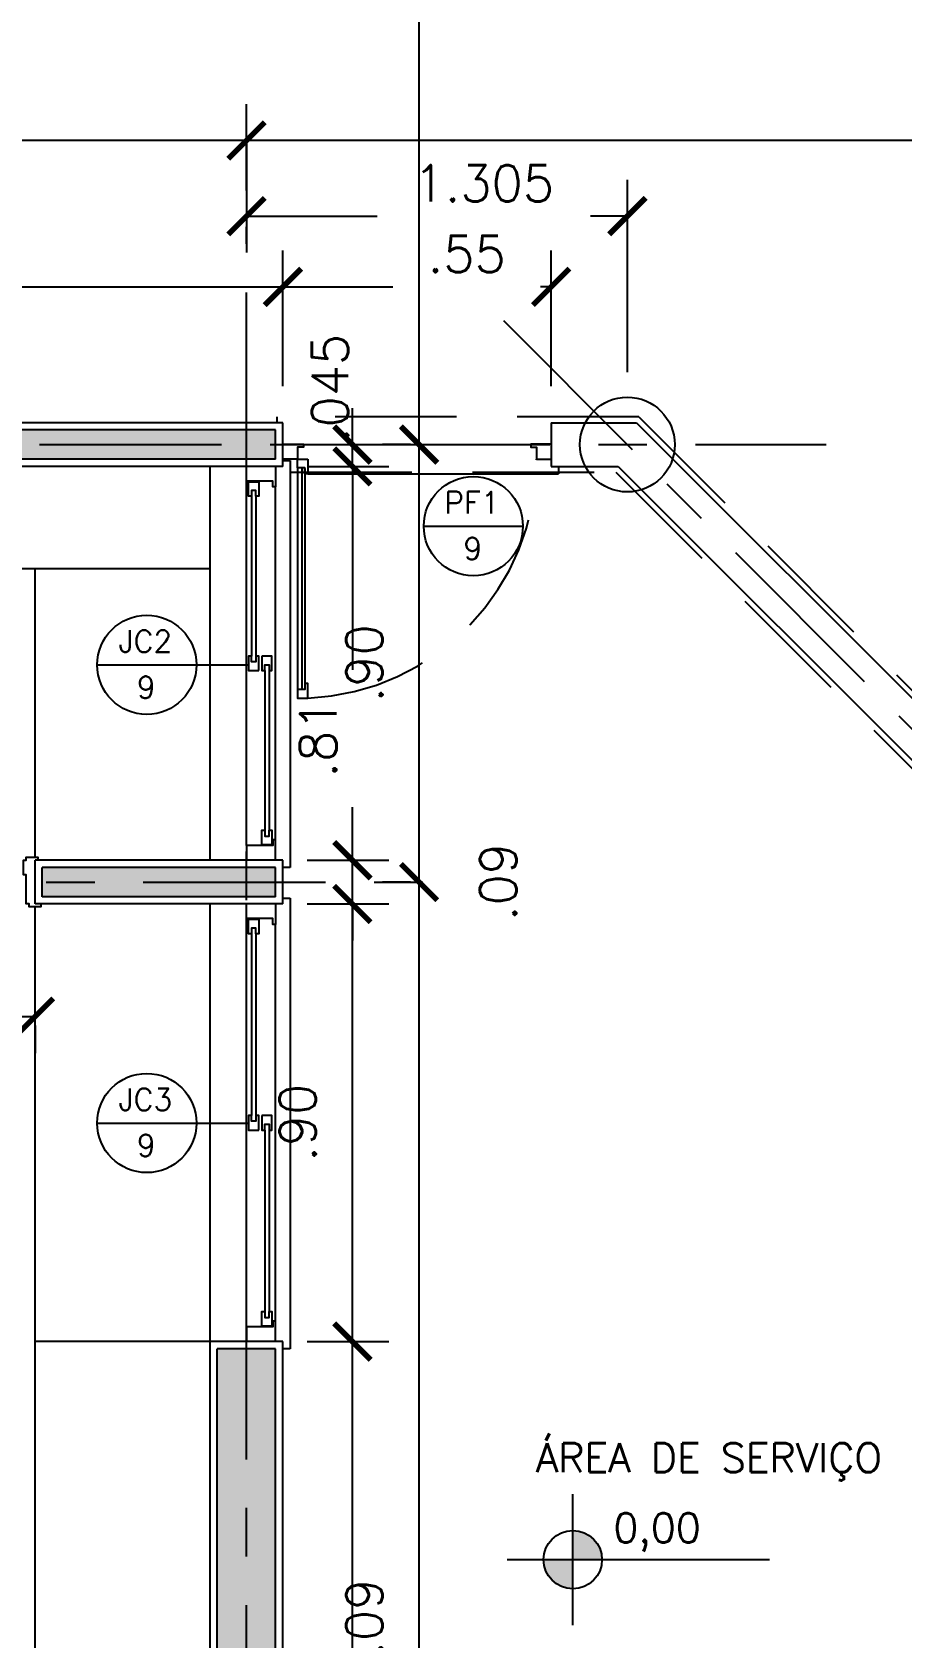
# Model space of a CAD drawing. Header units: millimetres. Extents: x 128 to 761, y 122 to 191.
# Drawn here: x 146.612 to 148.402, y 131.623 to 134.925 of the extents above; entities that cross this region are included whole.
import ezdxf

# ---------------------------------------------------------------- set-up
doc = ezdxf.new("R2010")
doc.units = ezdxf.units.MM
doc.linetypes.add('CENTER', pattern=[0.6, 0.375, -0.075, 0.075, -0.075])
doc.linetypes.add('HIDDEN', pattern=[0.375, 0.25, -0.125])
for name, color, linetype in [('ALV', 5, 'Continuous'), ('CAIX', 2, 'Continuous'), ('CAIXN', 7, 'Continuous'), ('COTAS', 1, 'Continuous'), ('EIXOS', 141, 'CENTER'), ('LPROJ', 7, 'HIDDEN'), ('LVISTA02', 1, 'Continuous'), ('NOTAS', 2, 'Continuous'), ('REVEST', 2, 'Continuous'), ('SOLID', 8, 'Continuous'), ('TEXT', 3, 'Continuous')]:
    doc.layers.add(name, color=color, linetype=linetype)
doc.styles.add('60-50', font='romans.shx', dxfattribs={"height": 0.075})
doc.styles.add('80-50', font='romans.shx', dxfattribs={"height": 0.1})
doc.dimstyles.new('50', dxfattribs={"dimtxt": 0.1, "dimasz": 2.5, "dimexe": 1.25, "dimexo": 0.625, "dimgap": 0.075, "dimtad": 1, "dimzin": 0, "dimdsep": 46, "dimtxsty": '60-50', "dimcen": 2.5, "dimclrt": 3, "dimadec": 0, "dimazin": 0, "dimtfac": 1, "dimtmove": 0, "dimatfit": 3, "dimfxl": 1, "dimarcsym": 0})

# ---------------------------------------------------------------- blocks, each defined once
blk = doc.blocks.new('_ARCHTICK')
at = {"color": 0, "linetype": 'ByBlock', "const_width": 0.15}
blk.add_lwpolyline([(-0.5, -0.5), (0.5, 0.5)], dxfattribs=at)
blk = doc.blocks.new('*D11')
at = {"layer": 'COTAS', "color": 0, "lineweight": -2}
for p, q in [((147.0535, 134.5999), (147.0535, 134.7774)), ((150.1285, 134.5999), (150.1285, 134.7774)), ((150.1285, 134.7024), (147.0535, 134.7024))]:
    blk.add_line(p, q, dxfattribs=at)
at = {"layer": 'DEFPOINTS', "color": 0}
for p in [(147.0535, 134.7024), (147.0535, 134.5249), (150.1285, 134.5249)]:
    blk.add_point(p, dxfattribs=at)
at = {"layer": 'COTAS', "color": 0, "lineweight": -2, "xscale": 0.075, "yscale": 0.075, "zscale": 0.075, "rotation": 180}
blk.add_blockref('_ARCHTICK', (147.0535, 134.7024), dxfattribs=at)
at = {"layer": 'COTAS', "color": 0, "lineweight": -2, "xscale": 0.075, "yscale": 0.075, "zscale": 0.075}
blk.add_blockref('_ARCHTICK', (150.1285, 134.7024), dxfattribs=at)
at = {"layer": 'COTAS', "color": 3, "insert": (148.591, 134.8149), "char_height": 0.075, "attachment_point": 5, "style": '60-50'}
blk.add_mtext('3.075', dxfattribs=at)
blk = doc.blocks.new('*D12')
at = {"layer": 'COTAS', "color": 0, "lineweight": -2}
for p, q in [((145.6435, 134.5999), (145.6435, 134.7774)), ((147.0535, 134.7024), (145.6435, 134.7024))]:
    blk.add_line(p, q, dxfattribs=at)
at = {"layer": 'DEFPOINTS', "color": 0}
for p in [(145.6435, 134.7024), (145.6435, 134.5249), (147.0535, 134.5249)]:
    blk.add_point(p, dxfattribs=at)
at = {"layer": 'COTAS', "color": 0, "lineweight": -2, "xscale": 0.075, "yscale": 0.075, "zscale": 0.075, "rotation": 180}
blk.add_blockref('_ARCHTICK', (145.6435, 134.7024), dxfattribs=at)
at = {"layer": 'COTAS', "color": 0, "lineweight": -2, "xscale": 0.075, "yscale": 0.075, "zscale": 0.075}
blk.add_blockref('_ARCHTICK', (147.0535, 134.7024), dxfattribs=at)
at = {"layer": 'COTAS', "color": 3, "insert": (146.3485, 134.8149), "char_height": 0.075, "attachment_point": 5, "style": '60-50'}
blk.add_mtext('1.41', dxfattribs=at)
blk = doc.blocks.new('*D34')
at = {"layer": 'COTAS', "color": 0, "lineweight": -2}
for p, q in [((147.391, 133.1771), (147.3336, 133.1771)), ((147.4086, 130.0871), (147.4086, 133.1771))]:
    blk.add_line(p, q, dxfattribs=at)
at = {"layer": 'DEFPOINTS', "color": 0}
for p in [(147.4086, 133.1771), (147.466, 133.1771), (147.466, 130.0871)]:
    blk.add_point(p, dxfattribs=at)
at = {"layer": 'COTAS', "color": 0, "lineweight": -2, "xscale": 0.075, "yscale": 0.075, "zscale": 0.075}
for p, rotation in [((147.4086, 133.1771), 90), ((147.4086, 130.0871), 270)]:
    blk.add_blockref('_ARCHTICK', p, dxfattribs=dict(at, rotation=rotation))
at = {"layer": 'COTAS', "color": 3, "insert": (147.2961, 131.6321), "char_height": 0.075, "attachment_point": 5, "rotation": 90, "style": '60-50'}
blk.add_mtext('3.09', dxfattribs=at)
blk = doc.blocks.new('*D35')
at = {"layer": 'COTAS', "color": 0, "lineweight": -2}
for p, q in [((147.391, 134.0771), (147.3336, 134.0771)), ((147.4086, 133.1771), (147.4086, 134.0771))]:
    blk.add_line(p, q, dxfattribs=at)
at = {"layer": 'DEFPOINTS', "color": 0}
for p in [(147.4086, 134.0771), (147.466, 134.0771), (147.466, 133.1771)]:
    blk.add_point(p, dxfattribs=at)
at = {"layer": 'COTAS', "color": 0, "lineweight": -2, "xscale": 0.075, "yscale": 0.075, "zscale": 0.075}
for p, rotation in [((147.4086, 134.0771), 90), ((147.4086, 133.1771), 270)]:
    blk.add_blockref('_ARCHTICK', p, dxfattribs=dict(at, rotation=rotation))
at = {"layer": 'COTAS', "color": 3, "insert": (147.2961, 133.6271), "char_height": 0.075, "attachment_point": 5, "rotation": 90, "style": '60-50'}
blk.add_mtext('.90', dxfattribs=at)
blk = doc.blocks.new('*D36')
at = {"layer": 'COTAS', "color": 0, "lineweight": -2}
blk.add_line((147.4086, 134.0771), (147.4086, 136.9121), dxfattribs=at)
at = {"layer": 'DEFPOINTS', "color": 0}
for p in [(147.4086, 136.9121), (147.4086, 136.9121), (147.466, 134.0771)]:
    blk.add_point(p, dxfattribs=at)
at = {"layer": 'COTAS', "color": 0, "lineweight": -2, "xscale": 0.075, "yscale": 0.075, "zscale": 0.075}
for p, rotation in [((147.4086, 136.9121), 90), ((147.4086, 134.0771), 270)]:
    blk.add_blockref('_ARCHTICK', p, dxfattribs=dict(at, rotation=rotation))
at = {"layer": 'COTAS', "color": 3, "insert": (147.2961, 135.4946), "char_height": 0.075, "attachment_point": 5, "rotation": 90, "style": '60-50'}
blk.add_mtext('2.835', dxfattribs=at)
blk = doc.blocks.new('*D79')
at = {"layer": 'COTAS', "color": 0, "lineweight": -2}
for p, q in [((147.0535, 134.7014), (147.0535, 134.4719)), ((147.8371, 134.2261), (147.8371, 134.6219)), ((147.0535, 134.5469), (147.3222, 134.5469)), ((147.8371, 134.5469), (147.7614, 134.5469))]:
    blk.add_line(p, q, dxfattribs=at)
at = {"layer": 'DEFPOINTS', "color": 0}
for p in [(147.0535, 134.7764), (147.8371, 134.5469), (147.8371, 134.1511)]:
    blk.add_point(p, dxfattribs=at)
at = {"layer": 'COTAS', "color": 0, "lineweight": -2, "xscale": 0.075, "yscale": 0.075, "zscale": 0.075, "rotation": 180}
blk.add_blockref('_ARCHTICK', (147.0535, 134.5469), dxfattribs=at)
at = {"layer": 'COTAS', "color": 0, "lineweight": -2, "xscale": 0.075, "yscale": 0.075, "zscale": 0.075}
blk.add_blockref('_ARCHTICK', (147.8371, 134.5469), dxfattribs=at)
at = {"layer": 'COTAS', "color": 3, "insert": (147.5418, 134.6144), "char_height": 0.075, "attachment_point": 5, "style": '60-50'}
blk.add_mtext('1.305', dxfattribs=at)
blk = doc.blocks.new('*D100')
at = {"layer": 'COTAS', "color": 0, "lineweight": -2}
for p, q in [((147.1285, 134.1971), (147.1285, 134.4764)), ((145.5985, 134.4014), (147.1285, 134.4014))]:
    blk.add_line(p, q, dxfattribs=at)
at = {"layer": 'DEFPOINTS', "color": 0}
for p in [(147.1285, 134.4014), (145.5985, 134.1221), (147.1285, 134.1221)]:
    blk.add_point(p, dxfattribs=at)
at = {"layer": 'COTAS', "color": 0, "lineweight": -2, "xscale": 0.075, "yscale": 0.075, "zscale": 0.075, "rotation": 180}
blk.add_blockref('_ARCHTICK', (145.5985, 134.4014), dxfattribs=at)
at = {"layer": 'COTAS', "color": 0, "lineweight": -2, "xscale": 0.075, "yscale": 0.075, "zscale": 0.075}
blk.add_blockref('_ARCHTICK', (147.1285, 134.4014), dxfattribs=at)
at = {"layer": 'COTAS', "color": 3, "insert": (146.3635, 134.5139), "char_height": 0.075, "attachment_point": 5, "style": '60-50'}
blk.add_mtext('1.53', dxfattribs=at)
blk = doc.blocks.new('*D101')
at = {"layer": 'COTAS', "color": 0, "lineweight": -2}
for p, q in [((147.6805, 134.1971), (147.6805, 134.4764)), ((147.1285, 134.4014), (147.3548, 134.4014)), ((147.6805, 134.4014), (147.6584, 134.4014))]:
    blk.add_line(p, q, dxfattribs=at)
at = {"layer": 'DEFPOINTS', "color": 0}
for p in [(147.6805, 134.4014), (147.1285, 134.1221), (147.6805, 134.1221)]:
    blk.add_point(p, dxfattribs=at)
at = {"layer": 'COTAS', "color": 0, "lineweight": -2, "xscale": 0.075, "yscale": 0.075, "zscale": 0.075, "rotation": 180}
blk.add_blockref('_ARCHTICK', (147.1285, 134.4014), dxfattribs=at)
at = {"layer": 'COTAS', "color": 0, "lineweight": -2, "xscale": 0.075, "yscale": 0.075, "zscale": 0.075}
blk.add_blockref('_ARCHTICK', (147.6805, 134.4014), dxfattribs=at)
at = {"layer": 'COTAS', "color": 3, "insert": (147.5066, 134.4689), "char_height": 0.075, "attachment_point": 5, "style": '60-50'}
blk.add_mtext('.55', dxfattribs=at)
blk = doc.blocks.new('*D150')
at = {"layer": 'COTAS', "color": 0, "lineweight": -2}
for p, q in [((146.0785, 132.9005), (146.6185, 132.9005)), ((146.6185, 132.8821), (146.6185, 132.8255))]:
    blk.add_line(p, q, dxfattribs=at)
at = {"layer": 'DEFPOINTS', "color": 0}
for p in [(146.0785, 133.1321), (146.6185, 133.1321), (146.6185, 132.9005)]:
    blk.add_point(p, dxfattribs=at)
at = {"layer": 'COTAS', "color": 0, "lineweight": -2, "xscale": 0.075, "yscale": 0.075, "zscale": 0.075, "rotation": 180}
blk.add_blockref('_ARCHTICK', (146.0785, 132.9005), dxfattribs=at)
at = {"layer": 'COTAS', "color": 0, "lineweight": -2, "xscale": 0.075, "yscale": 0.075, "zscale": 0.075}
blk.add_blockref('_ARCHTICK', (146.6185, 132.9005), dxfattribs=at)
at = {"layer": 'COTAS', "color": 3, "insert": (146.3485, 133.013), "char_height": 0.075, "attachment_point": 5, "style": '60-50'}
blk.add_mtext('.54', dxfattribs=at)
blk = doc.blocks.new('*D151')
at = {"layer": 'COTAS', "color": 0, "lineweight": -2}
for p, q in [((147.1785, 132.2321), (147.3464, 132.2321)), ((147.2714, 130.7021), (147.2714, 132.2321)), ((147.2214, 130.7021), (147.1964, 130.7021))]:
    blk.add_line(p, q, dxfattribs=at)
at = {"layer": 'DEFPOINTS', "color": 0}
for p in [(147.1285, 132.2321), (147.2714, 132.2321), (147.2714, 130.7021)]:
    blk.add_point(p, dxfattribs=at)
at = {"layer": 'COTAS', "color": 0, "lineweight": -2, "xscale": 0.075, "yscale": 0.075, "zscale": 0.075}
for p, rotation in [((147.2714, 132.2321), 90), ((147.2714, 130.7021), 270)]:
    blk.add_blockref('_ARCHTICK', p, dxfattribs=dict(at, rotation=rotation))
at = {"layer": 'COTAS', "color": 3, "insert": (147.1589, 131.4671), "char_height": 0.075, "attachment_point": 5, "rotation": 90, "style": '60-50'}
blk.add_mtext('1.53', dxfattribs=at)
blk = doc.blocks.new('*D152')
at = {"layer": 'COTAS', "color": 0, "lineweight": -2}
for p, q in [((147.1785, 133.1321), (147.3464, 133.1321)), ((147.2714, 132.2321), (147.2714, 133.1321))]:
    blk.add_line(p, q, dxfattribs=at)
at = {"layer": 'DEFPOINTS', "color": 0}
for p in [(147.1285, 133.1321), (147.2714, 133.1321), (147.1285, 132.2321)]:
    blk.add_point(p, dxfattribs=at)
at = {"layer": 'COTAS', "color": 0, "lineweight": -2, "xscale": 0.075, "yscale": 0.075, "zscale": 0.075}
for p, rotation in [((147.2714, 133.1321), 90), ((147.2714, 132.2321), 270)]:
    blk.add_blockref('_ARCHTICK', p, dxfattribs=dict(at, rotation=rotation))
at = {"layer": 'COTAS', "color": 3, "insert": (147.1589, 132.6821), "char_height": 0.075, "attachment_point": 5, "rotation": 90, "style": '60-50'}
blk.add_mtext('.90', dxfattribs=at)
blk = doc.blocks.new('*D153')
at = {"layer": 'COTAS', "color": 0, "lineweight": -2}
for p, q in [((147.2714, 133.2221), (147.2714, 133.2971)), ((147.1785, 133.2221), (147.3464, 133.2221)), ((147.2714, 133.1321), (147.2714, 133.2221)), ((147.2714, 133.1321), (147.2714, 133.0571))]:
    blk.add_line(p, q, dxfattribs=at)
at = {"layer": 'DEFPOINTS', "color": 0}
for p in [(147.1285, 133.2221), (147.2714, 133.2221), (147.1285, 133.1321)]:
    blk.add_point(p, dxfattribs=at)
at = {"layer": 'COTAS', "color": 0, "lineweight": -2, "xscale": 0.075, "yscale": 0.075, "zscale": 0.075}
for p, rotation in [((147.2714, 133.2221), 270), ((147.2714, 133.1321), 90)]:
    blk.add_blockref('_ARCHTICK', p, dxfattribs=dict(at, rotation=rotation))
at = {"layer": 'COTAS', "color": 3, "insert": (147.5714, 133.1771), "char_height": 0.075, "attachment_point": 5, "rotation": 90, "style": '60-50'}
blk.add_mtext('.09', dxfattribs=at)
blk = doc.blocks.new('*D154')
at = {"layer": 'COTAS', "color": 0, "lineweight": -2}
for p, q in [((147.1785, 134.0321), (147.3464, 134.0321)), ((147.2714, 134.0321), (147.2714, 133.6135)), ((147.2714, 133.2221), (147.2714, 133.3313))]:
    blk.add_line(p, q, dxfattribs=at)
at = {"layer": 'DEFPOINTS', "color": 0}
for p in [(147.1285, 134.0321), (147.2714, 134.0321), (147.1285, 133.2221)]:
    blk.add_point(p, dxfattribs=at)
at = {"layer": 'COTAS', "color": 0, "lineweight": -2, "xscale": 0.075, "yscale": 0.075, "zscale": 0.075}
for p, rotation in [((147.2714, 134.0321), 90), ((147.2714, 133.2221), 270)]:
    blk.add_blockref('_ARCHTICK', p, dxfattribs=dict(at, rotation=rotation))
at = {"layer": 'COTAS', "color": 3, "insert": (147.2009, 133.4724), "char_height": 0.075, "attachment_point": 5, "rotation": 90, "style": '60-50'}
blk.add_mtext('.81', dxfattribs=at)
blk = doc.blocks.new('*D155')
at = {"layer": 'COTAS', "color": 0, "lineweight": -2}
for p, q in [((147.2714, 134.0771), (147.2714, 134.1521)), ((147.1785, 134.0771), (147.3464, 134.0771)), ((147.2714, 134.0321), (147.2714, 134.0771)), ((147.2714, 134.0321), (147.2714, 133.9571))]:
    blk.add_line(p, q, dxfattribs=at)
at = {"layer": 'DEFPOINTS', "color": 0}
for p in [(147.1285, 134.0771), (147.2714, 134.0771), (147.1285, 134.0321)]:
    blk.add_point(p, dxfattribs=at)
at = {"layer": 'COTAS', "color": 0, "lineweight": -2, "xscale": 0.075, "yscale": 0.075, "zscale": 0.075}
for p, rotation in [((147.2714, 134.0771), 270), ((147.2714, 134.0321), 90)]:
    blk.add_blockref('_ARCHTICK', p, dxfattribs=dict(at, rotation=rotation))
at = {"layer": 'COTAS', "color": 3, "insert": (147.2255, 134.1924), "char_height": 0.075, "attachment_point": 5, "rotation": 90, "style": '60-50'}
blk.add_mtext('.045', dxfattribs=at)

msp = doc.modelspace()

# ---------------------------------------------------------------- hatches: boundary and pattern name
at = {"layer": 'NOTAS'}
h = msp.add_hatch(color=1, dxfattribs=at)
h.paths.add_polyline_path([(147.7249, 131.7235), (147.7249, 131.7835), (147.6649, 131.7835, 0.414214)])
h.paths.add_polyline_path([(147.7249, 131.8435), (147.7249, 131.7835), (147.7849, 131.7835, 0.414214)])
at = {"layer": 'SOLID'}
h = msp.add_hatch(color=256, dxfattribs=at)
h.paths.add_polyline_path([(145.6735, 134.0471), (147.1135, 134.0471), (147.1135, 134.1071), (145.6135, 134.1071), (145.6135, 133.7966), (145.6735, 133.7966)])
h.paths.add_polyline_path([(146.0635, 133.1471), (146.0635, 133.2071), (145.6735, 133.2071), (145.6735, 133.2266), (145.6135, 133.2266), (145.6135, 131.6471), (145.6735, 131.6471), (145.6735, 133.1471)])
h.paths.add_polyline_path([(146.6335, 133.2071), (146.6335, 133.1471), (147.1135, 133.1471), (147.1135, 133.2071)])
h.paths.add_polyline_path([(146.9935, 130.7171), (147.1135, 130.7171), (147.1135, 132.2171), (146.9935, 132.2171)])
h.paths.add_polyline_path([(147.1135, 130.0571), (147.1135, 130.1471), (146.9935, 130.1471), (146.9935, 130.1171), (146.8255, 130.1171), (146.8255, 130.0571)])
h.paths.add_polyline_path([(146.3635, 130.0451), (146.3635, 130.0571), (146.3755, 130.0571), (146.3755, 130.1171), (146.2915, 130.1171), (146.2915, 130.0571), (146.3035, 130.0571), (146.3035, 130.0451)])
h.paths.add_polyline_path([(145.6135, 128.7371), (145.6135, 128.6171), (147.1135, 128.6171), (147.1135, 128.6771), (146.3635, 128.6771), (146.3635, 129.5951), (146.3035, 129.5951), (146.3035, 128.7371)])

# ---------------------------------------------------------------- linework, layer by layer
at = {"layer": 'ALV'}
for p, q in [((147.1135, 134.1071), (145.6135, 134.1071)), ((147.1135, 134.0471), (147.1135, 134.1071)), ((147.1135, 134.0471), (145.6735, 134.0471)), ((147.1135, 133.2071), (146.6335, 133.2071)), ((146.6335, 133.1471), (146.6335, 133.2071)), ((147.1135, 133.1471), (147.1135, 133.2071)), ((147.1135, 133.1471), (146.6335, 133.1471)), ((147.1135, 132.2171), (146.9935, 132.2171)), ((146.9935, 130.7171), (146.9935, 132.2171)), ((147.1135, 130.7171), (147.1135, 132.2171))]:
    msp.add_line(p, q, dxfattribs=at)
at = {"layer": 'CAIX'}
for p, q in [((147.1675, 134.0291), (147.1675, 133.5736)), ((147.1735, 134.0276), (147.1735, 133.5856)), ((147.064, 133.9706), (147.064, 133.6421)), ((147.073, 133.9706), (147.073, 133.6421)), ((147.091, 133.6121), (147.091, 133.2837)), ((147.1, 133.6121), (147.1, 133.2837)), ((147.064, 133.0706), (147.064, 132.6971)), ((147.073, 133.0706), (147.073, 132.6971)), ((147.091, 132.6671), (147.091, 132.2937)), ((147.1, 132.6671), (147.1, 132.2937))]:
    msp.add_line(p, q, dxfattribs=at)
at = {"layer": 'CAIX', "color": 1}
for p, q in [((147.0535, 133.2521), (147.0535, 134.0021)), ((147.1135, 133.2641), (147.1135, 133.9901)), ((147.0535, 132.2621), (147.0535, 133.1021)), ((147.1135, 132.2741), (147.1135, 133.0901))]:
    msp.add_line(p, q, dxfattribs=at)
at = {"layer": 'CAIX'}
for points in [[(147.1285, 134.0777), (147.1705, 134.0777), (147.1705, 134.0717), (147.1585, 134.0717), (147.1585, 134.0471), (147.1285, 134.0471)], [(147.6805, 134.0777), (147.6385, 134.0777), (147.6385, 134.0717), (147.6505, 134.0717), (147.6505, 134.0471), (147.6805, 134.0471)], [(147.1135, 134.0321), (147.1135, 133.9901), (147.1075, 133.9901), (147.1075, 134.0021), (147.0535, 134.0021), (147.0535, 134.0321)], [(147.1135, 133.2221), (147.1135, 133.2641), (147.1075, 133.2641), (147.1075, 133.2521), (147.0535, 133.2521), (147.0535, 133.2221)], [(146.6305, 133.1321), (146.6305, 133.1261), (146.6065, 133.1261), (146.6065, 133.1321), (146.6005, 133.1321), (146.6005, 133.1921), (146.5945, 133.1921), (146.5945, 133.2221), (146.6005, 133.2221), (146.6005, 133.2281), (146.6245, 133.2281), (146.6245, 133.2221)], [(147.1135, 133.1321), (147.1135, 133.0901), (147.1075, 133.0901), (147.1075, 133.1021), (147.0535, 133.1021), (147.0535, 133.1321)], [(147.1135, 132.2321), (147.1135, 132.2741), (147.1075, 132.2741), (147.1075, 132.2621), (147.0535, 132.2621), (147.0535, 132.2321)]]:
    msp.add_lwpolyline(points, dxfattribs=at)
for points in [[(147.1795, 134.0471), (147.1795, 134.0171), (147.1735, 134.0171), (147.1735, 134.0291), (147.1645, 134.0291), (147.1645, 134.0291), (147.1585, 134.0291), (147.1585, 134.0471)], [(147.079, 134.0006), (147.079, 133.9706), (147.073, 133.9706), (147.073, 133.9826), (147.064, 133.9826), (147.064, 133.9706), (147.058, 133.9706), (147.058, 134.0006)], [(147.079, 133.6121), (147.079, 133.6421), (147.073, 133.6421), (147.073, 133.6301), (147.064, 133.6301), (147.064, 133.6421), (147.058, 133.6421), (147.058, 133.6121)], [(147.085, 133.6421), (147.085, 133.6121), (147.091, 133.6121), (147.091, 133.6241), (147.1, 133.6241), (147.1, 133.6121), (147.106, 133.6121), (147.106, 133.6421)], [(147.1795, 133.5556), (147.1795, 133.5856), (147.1735, 133.5856), (147.1735, 133.5736), (147.1645, 133.5736), (147.1645, 133.5736), (147.1585, 133.5736), (147.1585, 133.5556)], [(147.085, 133.2537), (147.085, 133.2837), (147.091, 133.2837), (147.091, 133.2717), (147.1, 133.2717), (147.1, 133.2837), (147.106, 133.2837), (147.106, 133.2537)], [(147.079, 133.1006), (147.079, 133.0706), (147.073, 133.0706), (147.073, 133.0826), (147.064, 133.0826), (147.064, 133.0706), (147.058, 133.0706), (147.058, 133.1006)], [(147.079, 132.6671), (147.079, 132.6971), (147.073, 132.6971), (147.073, 132.6851), (147.064, 132.6851), (147.064, 132.6971), (147.058, 132.6971), (147.058, 132.6671)], [(147.085, 132.6971), (147.085, 132.6671), (147.091, 132.6671), (147.091, 132.6791), (147.1, 132.6791), (147.1, 132.6671), (147.106, 132.6671), (147.106, 132.6971)], [(147.085, 132.2637), (147.085, 132.2937), (147.091, 132.2937), (147.091, 132.2817), (147.1, 132.2817), (147.1, 132.2937), (147.106, 132.2937), (147.106, 132.2637)]]:
    msp.add_lwpolyline(points, close=True, dxfattribs=at)
at = {"layer": 'CAIX', "color": 8, "linetype": 'HIDDEN'}
msp.add_arc((147.1585, 134.0471), 0.492, 272.4463, 360, dxfattribs=at)
at = {"layer": 'CAIXN', "color": 8, "ltscale": 0.5}
for p, q in [((147.4182, 133.9093), (147.6222, 133.9093)), ((146.7464, 133.624), (147.058, 133.624)), ((146.7464, 132.6816), (147.058, 132.6816))]:
    msp.add_line(p, q, dxfattribs=at)
for centre in [(147.5202, 133.9093), (146.8484, 133.624), (146.8484, 132.6816)]:
    msp.add_circle(centre, 0.102, dxfattribs=at)
at = {"layer": 'COTAS'}
msp.add_circle((147.8371, 134.0771), 0.0975, dxfattribs=at)
at = {"layer": 'EIXOS'}
for p, q in [((147.0535, 126.5898), (147.0535, 134.5249)), ((147.5821, 134.3321), (150.2831, 131.6311)), ((143.2524, 134.0771), (148.2459, 134.0771)), ((134.6912, 133.1771), (147.466, 133.1771))]:
    msp.add_line(p, q, dxfattribs=at)
at = {"layer": 'LPROJ'}
for p, q in [((147.8607, 134.1341), (147.1165, 134.1341)), ((147.1165, 134.1221), (147.1165, 134.1341)), ((147.8607, 134.1341), (150.0807, 131.9141)), ((147.1435, 134.0201), (147.8135, 134.0201)), ((147.8135, 134.0201), (150.0265, 131.8071))]:
    msp.add_line(p, q, dxfattribs=at)
at = {"layer": 'LVISTA02', "color": 2}
for p, q in [((147.6805, 134.1221), (147.8558, 134.1221)), ((147.6805, 134.1221), (147.6805, 134.0321)), ((147.8558, 134.1221), (150.0758, 131.9021)), ((147.6805, 134.0321), (147.8185, 134.0321)), ((147.8185, 134.0321), (150.0385, 131.8121))]:
    msp.add_line(p, q, dxfattribs=at)
at = {"layer": 'LVISTA02'}
for p, q in [((146.9785, 133.2221), (146.9785, 134.0321)), ((147.1285, 134.0441), (147.1435, 134.0441)), ((147.1435, 134.0441), (147.1435, 133.2071)), ((147.1585, 134.0291), (147.1585, 133.5736)), ((147.6955, 134.0321), (147.6955, 134.0171)), ((147.1795, 134.0171), (147.6955, 134.0171)), ((145.6885, 133.8221), (146.9785, 133.8221)), ((146.6185, 133.2281), (146.6185, 133.8221)), ((147.1435, 133.2071), (147.1285, 133.2071)), ((147.1285, 133.1441), (147.1435, 133.1441)), ((147.1435, 133.1441), (147.1435, 132.2171)), ((146.6185, 130.7321), (146.6185, 133.1261)), ((146.9785, 132.2321), (146.9785, 133.1321)), ((146.9785, 132.2321), (146.6185, 132.2321)), ((147.1435, 132.2171), (147.1285, 132.2171))]:
    msp.add_line(p, q, dxfattribs=at)
at = {"layer": 'NOTAS', "color": 1}
for p, q in [((147.7249, 131.6485), (147.7249, 131.9185)), ((147.5899, 131.7835), (148.1296, 131.7835))]:
    msp.add_line(p, q, dxfattribs=at)
at = {"layer": 'NOTAS', "color": 2, "ltscale": 0.5}
msp.add_circle((147.7249, 131.7835), 0.06, dxfattribs=at)
at = {"layer": 'REVEST'}
for p, q in [((147.1285, 134.1221), (145.5985, 134.1221)), ((147.1285, 134.0321), (147.1285, 134.1221)), ((147.1285, 134.0321), (145.6885, 134.0321)), ((147.1285, 133.2221), (146.6185, 133.2221)), ((146.6185, 133.1321), (146.6185, 133.2221)), ((147.1285, 133.1321), (147.1285, 133.2221)), ((147.1285, 133.1321), (146.6185, 133.1321)), ((146.9785, 130.7021), (146.9785, 132.2321)), ((147.1285, 132.2321), (146.9785, 132.2321)), ((147.1285, 130.7021), (147.1285, 132.2321))]:
    msp.add_line(p, q, dxfattribs=at)

# ---------------------------------------------------------------- texts
at = {"layer": 'CAIXN', "color": 2, "ltscale": 0.5, "char_height": 0.045, "attachment_point": 5, "style": '60-50'}
for s, insert in [('PF1', (147.5175, 133.9578)), ('9', (147.5191, 133.8632)), ('JC2', (146.8457, 133.6725)), ('9', (146.8473, 133.5779)), ('JC3', (146.8457, 132.7301)), ('9', (146.8473, 132.6355))]:
    msp.add_mtext(s, dxfattribs=dict(at, insert=insert))
at = {"layer": 'NOTAS', "color": 3, "style": '80-50'}
msp.add_text('0,00', height=0.06, dxfattribs=at).set_placement((147.8084, 131.8189))
at = {"layer": 'TEXT', "style": '80-50'}
msp.add_text('ÁREA DE SERVIÇO', height=0.06, dxfattribs=at).set_placement((147.6487, 131.9632))

# ---------------------------------------------------------------- dimensions: what is measured, and where the dimension line sits
at = {"layer": 'COTAS'}
for base, p1, p2, override, picture, middle in [((147.4086, 136.9121), (147.466, 134.0771), (147.4086, 136.9121), {"dimasz": 0.075, "dimexe": 0.075, "dimexo": 0.075, "dimdec": 3, "dimzin": 4, "dimblk1": 'ARCHTICK', "dimblk2": 'ARCHTICK', "dimsah": 1, "dimse1": 1, "dimtmove": 2}, '*D36', (147.2961, 135.4946)), ((147.4086, 134.0771), (147.466, 133.1771), (147.466, 134.0771), {"dimasz": 0.075, "dimexe": 0.075, "dimexo": 0.075, "dimzin": 4, "dimblk1": 'ARCHTICK', "dimblk2": 'ARCHTICK', "dimsah": 1, "dimse1": 1, "dimtmove": 2}, '*D35', (147.2961, 133.6271)), ((147.2714, 133.2221), (147.1285, 133.1321), (147.1285, 133.2221), {"dimasz": 0.075, "dimexe": 0.075, "dimexo": 0.05, "dimzin": 4, "dimblk1": 'ARCHTICK', "dimblk2": 'ARCHTICK', "dimsah": 1, "dimse1": 1, "dimtmove": 2}, '*D153', (147.5714, 133.1771)), ((147.4086, 133.1771), (147.466, 130.0871), (147.466, 133.1771), {"dimasz": 0.075, "dimexe": 0.075, "dimexo": 0.075, "dimzin": 4, "dimblk1": 'ARCHTICK', "dimblk2": 'ARCHTICK', "dimsah": 1, "dimse1": 1, "dimtmove": 2}, '*D34', (147.2961, 131.6321)), ((147.2714, 133.1321), (147.1285, 132.2321), (147.1285, 133.1321), {"dimasz": 0.075, "dimexe": 0.075, "dimexo": 0.05, "dimzin": 4, "dimblk1": 'ARCHTICK', "dimblk2": 'ARCHTICK', "dimsah": 1, "dimse1": 1, "dimtmove": 2}, '*D152', (147.1589, 132.6821)), ((147.2714, 132.2321), (147.2714, 130.7021), (147.1285, 132.2321), {"dimasz": 0.075, "dimexe": 0.075, "dimexo": 0.05, "dimzin": 4, "dimblk1": 'ARCHTICK', "dimblk2": 'ARCHTICK', "dimsah": 1, "dimtmove": 2}, '*D151', (147.1589, 131.4671))]:
    dim = msp.add_linear_dim(base=base, p1=p1, p2=p2, angle=90, dimstyle='50', override=override, dxfattribs=at)
    dim.commit()
    dim.dimension.update_dxf_attribs({"geometry": picture, "text_midpoint": middle})
for base, p1, p2, override, picture, middle in [((145.6435, 134.7024), (147.0535, 134.5249), (145.6435, 134.5249), {"dimasz": 0.075, "dimexe": 0.075, "dimexo": 0.075, "dimzin": 4, "dimblk1": 'ARCHTICK', "dimblk2": 'ARCHTICK', "dimsah": 1, "dimse1": 1, "dimtmove": 2}, '*D12', (146.3485, 134.8149)), ((147.0535, 134.7024), (150.1285, 134.5249), (147.0535, 134.5249), {"dimasz": 0.075, "dimexe": 0.075, "dimexo": 0.075, "dimdec": 3, "dimzin": 4, "dimblk1": 'ARCHTICK', "dimblk2": 'ARCHTICK', "dimsah": 1, "dimtmove": 2}, '*D11', (148.591, 134.8149)), ((147.1285, 134.4014), (145.5985, 134.1221), (147.1285, 134.1221), {"dimasz": 0.075, "dimexe": 0.075, "dimexo": 0.075, "dimzin": 4, "dimblk1": 'ARCHTICK', "dimblk2": 'ARCHTICK', "dimsah": 1, "dimse1": 1, "dimtofl": 0, "dimtmove": 2}, '*D100', (146.3635, 134.5139)), ((146.6185, 132.9005), (146.0785, 133.1321), (146.6185, 133.1321), {"dimasz": 0.075, "dimexe": 0.075, "dimexo": 0.25, "dimzin": 4, "dimblk1": 'ARCHTICK', "dimblk2": 'ARCHTICK', "dimsah": 1, "dimse1": 1, "dimtmove": 2}, '*D150', (146.3485, 133.013))]:
    dim = msp.add_linear_dim(base=base, p1=p1, p2=p2, dimstyle='50', override=override, dxfattribs=at)
    dim.commit()
    dim.dimension.update_dxf_attribs({"geometry": picture, "text_midpoint": middle})
dim = msp.add_linear_dim(base=(147.8371, 134.5469), p1=(147.0535, 134.7764), p2=(147.8371, 134.1511), text='1.305', dimstyle='50', override={"dimasz": 0.075, "dimexe": 0.075, "dimexo": 0.075, "dimdec": 3, "dimzin": 4, "dimblk1": 'ARCHTICK', "dimblk2": 'ARCHTICK', "dimsah": 1, "dimtmove": 2}, dxfattribs=at)
dim.commit()
dim.dimension.update_dxf_attribs({"geometry": '*D79', "text_midpoint": (147.5418, 134.6144), "dimtype": 160})
dim = msp.add_linear_dim(base=(147.6805, 134.4014), p1=(147.1285, 134.1221), p2=(147.6805, 134.1221), dimstyle='50', override={"dimasz": 0.075, "dimexe": 0.075, "dimexo": 0.075, "dimzin": 4, "dimblk1": 'ARCHTICK', "dimblk2": 'ARCHTICK', "dimsah": 1, "dimse1": 1, "dimtofl": 0, "dimtmove": 2}, dxfattribs=at)
dim.commit()
dim.dimension.update_dxf_attribs({"geometry": '*D101', "text_midpoint": (147.5066, 134.4689), "dimtype": 160})
for base, p1, p2, override, picture, middle in [((147.2714, 134.0771), (147.1285, 134.0321), (147.1285, 134.0771), {"dimasz": 0.075, "dimexe": 0.075, "dimexo": 0.05, "dimdec": 3, "dimzin": 4, "dimblk1": 'ARCHTICK', "dimblk2": 'ARCHTICK', "dimsah": 1, "dimse1": 1, "dimtmove": 2}, '*D155', (147.2255, 134.1924)), ((147.2714, 134.0321), (147.1285, 133.2221), (147.1285, 134.0321), {"dimasz": 0.075, "dimexe": 0.075, "dimexo": 0.05, "dimzin": 4, "dimblk1": 'ARCHTICK', "dimblk2": 'ARCHTICK', "dimsah": 1, "dimse1": 1, "dimtmove": 2}, '*D154', (147.2009, 133.4724))]:
    dim = msp.add_linear_dim(base=base, p1=p1, p2=p2, angle=90, dimstyle='50', override=override, dxfattribs=at)
    dim.commit()
    dim.dimension.update_dxf_attribs({"geometry": picture, "text_midpoint": middle, "dimtype": 160})

doc.saveas('drawing.dxf')
